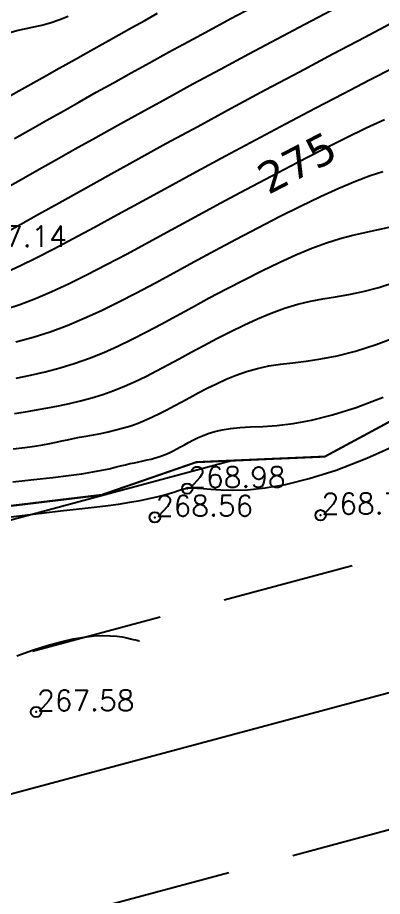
# Model space of a CAD drawing. Header units: millimetres. Extents: x 524954 to 526204, y 9523489 to 9524010.
# Drawn here: x 526069.25 to 526086.74, y 9523741.12 to 9523783.27 of the extents above; entities that cross this region are included whole.
import ezdxf
from ezdxf.enums import TextEntityAlignment as Align

# ---------------------------------------------------------------- set-up
doc = ezdxf.new("R2010")
doc.units = ezdxf.units.MM
doc.header["$PDMODE"] = 32
doc.header["$PDSIZE"] = 0.5
doc.linetypes.add('ACAD_ISO12W100', pattern=[21, 12, -3, 0, -3, 0, -3])
for name, color, linetype in [('Bord Fleuve', 4, 'ACAD_ISO12W100'), ('CN_01_00', 3, 'Continuous'), ('CN_02_00', 4, 'Continuous'), ('CN_05_00', 6, 'Continuous'), ('CN_10_00', 1, 'Continuous'), ('Cotation Courbes de niveau', 7, 'Continuous'), ('TopoAlt', 3, 'Continuous'), ('TOPOJIS', 7, 'Continuous')]:
    doc.layers.add(name, color=color, linetype=linetype)
doc.styles.add('Simplex 1.0', font='Simplex.shx', dxfattribs={"width": 0.99, "height": 1})
doc.styles.add('Verdana 1.0', font='verdana.ttf', dxfattribs={"width": 0.99, "height": 1})

# ---------------------------------------------------------------- blocks, each defined once
blk = doc.blocks.new('TCPOINT M')
at = {"color": 0}
blk.add_point((0, 0), dxfattribs=at)
at = {"layer": 'TopoAlt', "style": 'Simplex 1.0', "width": 0.99}
blk.add_attdef('ALT', (0.15, 0.15), '', height=1, dxfattribs=at)

msp = doc.modelspace()

# ---------------------------------------------------------------- hatches: boundary and pattern name
at = {"layer": 'Bord Fleuve', "ltscale": 0.5}
h = msp.add_hatch(dxfattribs=at)
h.set_pattern_fill('ANSI33', color=256, scale=2, angle=330, style=0)
h.paths.add_polyline_path([(526101.715, 9523771.778), (526101.498, 9523728.689), (526067.042, 9523702.1), (526048.223, 9523678.528), (526031.816, 9523676.184), (526027.837, 9523671.249), (526016.46, 9523661.911), (526012.684, 9523655.259), (526010.342, 9523652.337), (526009.349, 9523649.826), (526002.836, 9523644.901), (526001.359, 9523638.704), (525998.552, 9523634.868), (525992.641, 9523630.59), (525971.373, 9523621.771), (525946.333, 9523622.282), (525936.503, 9523619.892), (525930.695, 9523617.923), (525919.699, 9523615.395), (525895.841, 9523612.948), (525885.599, 9523613.628), (525875.196, 9523613.421), (525867.372, 9523614.558), (525859.164, 9523613.749), (525850.68, 9523611.584), (525842.877, 9523609.413), (525834.137, 9523605.724), (525821.783, 9523602.11), (525815.903, 9523600.185), (525796.184, 9523594.113), (525774.026, 9523585.199), (525767.099, 9523581.761), (525763.989, 9523580.32), (525760.33, 9523578.539), (525748.039, 9523572.413), (525744.059, 9523571.766), (525739.195, 9523569.005), (525726.381, 9523563.785), (525719.788, 9523561.814), (525707.248, 9523554.536), (525700.147, 9523552.212), (525692.212, 9523549.16), (525674.921, 9523545.702), (525662.522, 9523542.332), (525644.942, 9523541.016), (525635.899, 9523540.053), (525621.612, 9523536.522), (525609.298, 9523533.789), (525593.484, 9523529.477), (525590.482, 9523529.837), (525587.338, 9523528.188), (525575.413, 9523524.864), (525573.541, 9523524.376), (525537.559, 9523507.804), (525536.053, 9523507.312), (525509.961, 9523500.658), (525472.702, 9523501.018), (525453.195, 9523495.13), (525425.264, 9523493.316), (525409.725, 9523500.229), (525383.624, 9523517.145), (525374.857, 9523528.592), (525397.503, 9523550.219), (525408.728, 9523544.096), (525423.511, 9523536.311), (525445.736, 9523537.578), (525453.966, 9523539.782), (525464.454, 9523546.087), (525473.153, 9523547.827), (525482.046, 9523548.599), (525491.438, 9523548.246), (525499.251, 9523546.152), (525510.455, 9523545.914), (525524.182, 9523548.573), (525533.752, 9523550.446), (525539.312, 9523550.42), (525543.959, 9523554.529), (525548.966, 9523556.567), (525556.157, 9523559.482), (525565.701, 9523562.659), (525575.687, 9523565.927), (525586.045, 9523569.089), (525592.726, 9523570.833), (525599.232, 9523573.013), (525615.849, 9523577.326), (525625.16, 9523582.583), (525628.685, 9523586.517), (525632.523, 9523586.625), (525648.079, 9523583.088), (525655.429, 9523583.638), (525665.347, 9523586.334), (525670.505, 9523587.365), (525674.974, 9523592.31), (525681.363, 9523595.427), (525690.374, 9523596.897), (525696.726, 9523596.667), (525703.112, 9523600.372), (525712.502, 9523603.181), (525720.951, 9523606.622), (525729.973, 9523611.744), (525735.094, 9523612.577), (525741.896, 9523615.967), (525746.088, 9523618.007), (525749.05, 9523619.379), (525756.94, 9523623.296), (525766.831, 9523627.898), (525804.249, 9523638.101), (525817.576, 9523642.025), (525828.432, 9523644.919), (525839.805, 9523649.896), (525846.166, 9523651.166), (525855.839, 9523655.822), (525867.776, 9523655.711), (525877.503, 9523655.632), (525886.144, 9523654.198), (525894.786, 9523653.829), (525911.157, 9523655.506), (525918.652, 9523656.801), (525925.004, 9523658.249), (525933.183, 9523660.832), (525939.613, 9523663.374), (525944.509, 9523665.893), (525950.393, 9523669.022), (525957.623, 9523672.73), (525962.986, 9523676.276), (525970.165, 9523679.965), (525973.599, 9523682.924), (525976.261, 9523684.646), (525980.145, 9523686.246), (525987.591, 9523689.162), (525991.967, 9523692.966), (525998.543, 9523697.851), (526003.542, 9523703.73), (526012.581, 9523711.677), (526026.66, 9523716.709), (526030.85, 9523726.011), (526046.387, 9523740.613), (526052.355, 9523745.599), (526061.927, 9523759.011), (526073.275, 9523760.379), (526077.818, 9523761.95), (526083.981, 9523762.217)])
h.paths.add_polyline_path([(525512.661, 9523516.101), (525534.357, 9523523.257), (525535.319, 9523520.342), (525513.623, 9523513.186)], flags=24)
h.paths.add_polyline_path([(525743.331, 9523593.045), (525764.315, 9523602.078), (525765.529, 9523599.259), (525744.545, 9523590.226)], flags=24)
h.paths.add_polyline_path([(525983.194, 9523662.071), (526001.508, 9523675.73), (526003.343, 9523673.269), (525985.029, 9523659.611)], flags=24)

# ---------------------------------------------------------------- linework, layer by layer
at = {"layer": 'Bord Fleuve', "ltscale": 0.35, "flags": 128}
msp.add_lwpolyline([(525394.064, 9523546.741, 0.1, 0.1, 0), (525403.511, 9523541.057, 0.1, 0.1, 0), (525423.511, 9523536.311, 0.1, 0.1, 0), (525445.736, 9523537.578, 0.1, 0.1, 0), (525453.966, 9523539.782, 0.1, 0.1, 0), (525464.454, 9523546.087, 0.1, 0.1, 0), (525473.153, 9523547.827, 0.1, 0.1, 0), (525482.046, 9523548.599, 0.1, 0.1, 0), (525491.438, 9523548.246, 0.1, 0.1, 0), (525499.251, 9523546.152, 0.1, 0.1, 0), (525510.455, 9523545.914, 0.1, 0.1, 0), (525524.182, 9523548.573, 0.1, 0.1, 0), (525533.752, 9523550.446, 0.1, 0.1, 0), (525539.312, 9523550.42, 0.1, 0.1, 0), (525543.959, 9523554.529, 0.1, 0.1, 0), (525548.966, 9523556.567, 0.1, 0.1, 0), (525556.157, 9523559.482, 0.1, 0.1, 0), (525565.701, 9523562.659, 0.1, 0.1, 0), (525575.687, 9523565.927, 0.1, 0.1, 0), (525586.045, 9523569.089, 0.1, 0.1, 0), (525592.726, 9523570.833, 0.1, 0.1, 0), (525599.232, 9523573.013, 0.1, 0.1, 0), (525615.849, 9523577.326, 0.1, 0.1, 0), (525625.16, 9523582.583, 0.1, 0.1, 0), (525628.685, 9523586.517, 0.1, 0.1, 0), (525632.523, 9523586.625, 0.1, 0.1, 0), (525648.079, 9523583.088, 0.1, 0.1, 0), (525655.429, 9523583.638, 0.1, 0.1, 0), (525665.347, 9523586.334, 0.1, 0.1, 0), (525670.505, 9523587.365, 0.1, 0.1, 0), (525674.974, 9523592.31, 0.1, 0.1, 0), (525674.974, 9523592.31, 0.1, 0.1, 0), (525681.363, 9523595.427, 0.1, 0.1, 0), (525681.363, 9523595.427, 0.1, 0.1, 0), (525690.374, 9523596.897, 0.1, 0.1, 0), (525696.726, 9523596.667, 0.1, 0.1, 0), (525703.112, 9523600.372, 0.1, 0.1, 0), (525712.502, 9523603.181, 0.1, 0.1, 0), (525712.502, 9523603.181, 0.1, 0.1, 0), (525720.951, 9523606.622, 0.1, 0.1, 0), (525729.973, 9523611.744, 0.1, 0.1, 0), (525735.094, 9523612.577, 0.1, 0.1, 0), (525741.896, 9523615.967, 0.1, 0.1, 0), (525746.088, 9523618.007, 0.1, 0.1, 0), (525749.05, 9523619.379, 0.1, 0.1, 0), (525756.94, 9523623.296, 0.1, 0.1, 0), (525766.831, 9523627.898, 0.1, 0.1, 0), (525804.249, 9523638.101, 0.1, 0.1, 0), (525817.576, 9523642.025, 0.1, 0.1, 0), (525828.432, 9523644.919, 0.1, 0.1, 0), (525839.805, 9523649.896, 0.1, 0.1, 0), (525846.166, 9523651.166, 0.1, 0.1, 0), (525855.839, 9523655.822, 0.1, 0.1, 0), (525867.776, 9523655.711, 0.1, 0.1, 0), (525877.503, 9523655.632, 0.1, 0.1, 0), (525886.144, 9523654.198, 0.1, 0.1, 0), (525894.786, 9523653.829, 0.1, 0.1, 0), (525911.157, 9523655.506, 0.1, 0.1, 0), (525918.652, 9523656.801, 0.1, 0.1, 0), (525925.004, 9523658.249, 0.1, 0.1, 0), (525933.183, 9523660.832, 0.1, 0.1, 0), (525939.613, 9523663.374, 0.1, 0.1, 0), (525944.509, 9523665.893, 0.1, 0.1, 0), (525950.393, 9523669.022, 0.1, 0.1, 0), (525957.623, 9523672.73, 0.1, 0.1, 0), (525962.986, 9523676.276, 0.1, 0.1, 0), (525970.165, 9523679.965, 0.1, 0.1, 0), (525970.165, 9523679.965, 0.1, 0.1, 0), (525973.599, 9523682.924, 0.1, 0.1, 0), (525976.261, 9523684.646, 0.1, 0.1, 0), (525980.145, 9523686.246, 0.1, 0.1, 0), (525987.591, 9523689.162, 0.1, 0.1, 0), (525991.967, 9523692.966, 0.1, 0.1, 0), (525998.543, 9523697.851, 0.1, 0.1, 0), (526003.542, 9523703.73, 0.1, 0.1, 0), (526012.581, 9523711.677, 0.1, 0.1, 0), (526026.66, 9523716.709, 0.1, 0.1, 0), (526030.85, 9523726.011, 0.1, 0.1, 0), (526046.387, 9523740.613, 0.1, 0.1, 0), (526052.355, 9523745.599, 0.1, 0.1, 0), (526061.927, 9523759.011, 0.1, 0.1, 0), (526073.275, 9523760.379, 0.1, 0.1, 0), (526077.818, 9523761.95, 0.1, 0.1, 0), (526083.981, 9523762.217, 0.1, 0.1, 0), (526101.715, 9523771.778, 0, 0, 0)], format="xyseb", dxfattribs=at)
at = {"layer": 'CN_01_00', "flags": 128}
for points, elevation in [([(526069.096, 9523777.48), (526069.864, 9523777.911), (526070.643, 9523778.349), (526071.426, 9523778.79), (526072.217, 9523779.236), (526073.022, 9523779.688), (526073.845, 9523780.149), (526074.693, 9523780.621), (526075.572, 9523781.108), (526076.487, 9523781.61), (526077.444, 9523782.132), (526078.444, 9523782.673), (526079.472, 9523783.223), (526080.506, 9523783.773)], 279), ([(526068.872, 9523782.558), (526069.271, 9523782.66), (526069.654, 9523782.742), (526070.032, 9523782.82), (526070.415, 9523782.907), (526070.813, 9523783.019), (526071.233, 9523783.167), (526071.673, 9523783.346)], 281), ([(526068.681, 9523772.964), (526069.396, 9523773.362), (526070.253, 9523773.841), (526071.243, 9523774.394), (526072.358, 9523775.016), (526073.588, 9523775.699), (526074.925, 9523776.438), (526076.359, 9523777.225), (526077.884, 9523778.055), (526079.483, 9523778.92), (526081.123, 9523779.8), (526082.766, 9523780.676), (526084.37, 9523781.529), (526085.897, 9523782.337), (526087.307, 9523783.081)], 277), ([(526069.178, 9523765.974), (526069.865, 9523766.116), (526070.574, 9523766.281), (526071.292, 9523766.472), (526072.003, 9523766.69), (526072.698, 9523766.938), (526073.38, 9523767.215), (526074.058, 9523767.518), (526074.738, 9523767.848), (526075.428, 9523768.201), (526076.136, 9523768.576), (526076.869, 9523768.973), (526077.635, 9523769.39), (526078.438, 9523769.823), (526079.268, 9523770.263), (526080.111, 9523770.701), (526080.955, 9523771.125), (526081.786, 9523771.525), (526082.591, 9523771.891), (526083.357, 9523772.211), (526084.069, 9523772.476), (526084.721, 9523772.679), (526085.327, 9523772.835), (526085.906, 9523772.964), (526086.479, 9523773.086), (526087.065, 9523773.219)], 273), ([(526069.032, 9523762.583), (526069.593, 9523762.653), (526070.064, 9523762.72), (526070.461, 9523762.785), (526070.8, 9523762.847), (526071.099, 9523762.908), (526071.374, 9523762.967), (526071.642, 9523763.025), (526071.92, 9523763.083), (526072.22, 9523763.141), (526072.543, 9523763.2), (526072.882, 9523763.263), (526073.235, 9523763.332), (526073.595, 9523763.408), (526073.96, 9523763.494), (526074.323, 9523763.59), (526074.681, 9523763.7), (526075.03, 9523763.825), (526075.373, 9523763.964), (526075.713, 9523764.116), (526076.055, 9523764.282), (526076.402, 9523764.459), (526076.757, 9523764.648), (526077.126, 9523764.847), (526077.511, 9523765.057), (526077.915, 9523765.274), (526078.34, 9523765.495), (526078.784, 9523765.714), (526079.248, 9523765.924), (526079.731, 9523766.12), (526080.233, 9523766.296), (526080.754, 9523766.446), (526081.294, 9523766.565), (526081.855, 9523766.651), (526082.449, 9523766.721), (526083.091, 9523766.797), (526083.797, 9523766.9), (526084.581, 9523767.051), (526085.457, 9523767.273), (526086.442, 9523767.586), (526087.55, 9523768.012)], 271), ([(526068.936, 9523759.33), (526069.728, 9523759.43), (526070.52, 9523759.522), (526071.3, 9523759.609), (526072.058, 9523759.693), (526072.782, 9523759.775), (526073.46, 9523759.857), (526074.081, 9523759.941), (526074.636, 9523760.028), (526075.126, 9523760.117), (526075.555, 9523760.206), (526075.927, 9523760.292), (526076.245, 9523760.373), (526076.513, 9523760.448), (526076.735, 9523760.515), (526076.914, 9523760.571), (526077.055, 9523760.616), (526077.161, 9523760.649), (526077.239, 9523760.674), (526077.292, 9523760.69), (526077.326, 9523760.701), (526077.345, 9523760.706), (526077.354, 9523760.709), (526077.358, 9523760.71), (526077.362, 9523760.712), (526077.365, 9523760.713), (526077.369, 9523760.715), (526077.372, 9523760.716), (526077.375, 9523760.718), (526077.379, 9523760.72), (526077.382, 9523760.722), (526077.386, 9523760.724), (526077.392, 9523760.726), (526077.412, 9523760.727), (526077.457, 9523760.726), (526077.54, 9523760.722), (526077.676, 9523760.714), (526077.875, 9523760.7), (526078.152, 9523760.681), (526078.519, 9523760.654), (526078.989, 9523760.623), (526079.571, 9523760.607), (526080.276, 9523760.63), (526081.114, 9523760.714), (526082.096, 9523760.884), (526083.231, 9523761.162), (526084.529, 9523761.572), (526086, 9523762.137), (526087.643, 9523762.87)], 269)]:
    msp.add_lwpolyline(points, dxfattribs=dict(at, elevation=elevation))
at = {"layer": 'CN_02_00', "flags": 128}
for points, elevation in [([(526068.874, 9523775.201), (526069.534, 9523775.573), (526070.278, 9523775.994), (526071.106, 9523776.46), (526072.013, 9523776.97), (526072.998, 9523777.522), (526074.057, 9523778.112), (526075.188, 9523778.738), (526076.388, 9523779.397), (526077.654, 9523780.087), (526078.979, 9523780.803), (526080.336, 9523781.531), (526081.696, 9523782.256), (526083.028, 9523782.962), (526084.303, 9523783.634)], 278), ([(526068.737, 9523771.081), (526069.392, 9523771.379), (526070.142, 9523771.745), (526070.985, 9523772.177), (526071.918, 9523772.671), (526072.938, 9523773.221), (526074.041, 9523773.823), (526075.225, 9523774.472), (526076.487, 9523775.162), (526077.821, 9523775.889), (526079.222, 9523776.645), (526080.659, 9523777.416), (526082.102, 9523778.183), (526083.516, 9523778.928), (526084.869, 9523779.634), (526086.128, 9523780.284), (526087.26, 9523780.859)], 276), ([(526069.168, 9523767.716), (526069.99, 9523767.943), (526070.815, 9523768.207), (526071.633, 9523768.51), (526072.448, 9523768.85), (526073.267, 9523769.225), (526074.098, 9523769.633), (526074.949, 9523770.072), (526075.827, 9523770.541), (526076.741, 9523771.036), (526077.697, 9523771.556), (526078.699, 9523772.097), (526079.732, 9523772.648), (526080.775, 9523773.195), (526081.809, 9523773.726), (526082.814, 9523774.228), (526083.77, 9523774.688), (526084.658, 9523775.094), (526085.457, 9523775.431), (526086.154, 9523775.693), (526086.766, 9523775.892)], 274), ([(526069.097, 9523764.28), (526069.423, 9523764.339), (526069.803, 9523764.403), (526070.233, 9523764.475), (526070.704, 9523764.558), (526071.206, 9523764.653), (526071.73, 9523764.762), (526072.267, 9523764.887), (526072.807, 9523765.031), (526073.342, 9523765.195), (526073.864, 9523765.382), (526074.376, 9523765.589), (526074.885, 9523765.817), (526075.396, 9523766.065), (526075.915, 9523766.33), (526076.447, 9523766.612), (526076.997, 9523766.91), (526077.573, 9523767.223), (526078.176, 9523767.549), (526078.804, 9523767.879), (526079.447, 9523768.207), (526080.101, 9523768.524), (526080.759, 9523768.822), (526081.412, 9523769.093), (526082.055, 9523769.329), (526082.682, 9523769.52), (526083.288, 9523769.665), (526083.888, 9523769.778), (526084.499, 9523769.881), (526085.138, 9523769.993), (526085.823, 9523770.135), (526086.571, 9523770.328), (526087.399, 9523770.593)], 272), ([(526069.213, 9523752.661), (526069.962, 9523752.929), (526070.664, 9523753.154), (526071.315, 9523753.336), (526071.908, 9523753.472), (526072.44, 9523753.564), (526072.912, 9523753.616), (526073.328, 9523753.635), (526073.689, 9523753.628), (526074, 9523753.602), (526074.264, 9523753.565), (526074.482, 9523753.523), (526074.658, 9523753.483), (526074.795, 9523753.451), (526074.899, 9523753.427), (526074.973, 9523753.41), (526075.022, 9523753.398), (526075.052, 9523753.391), (526075.068, 9523753.388), (526075.074, 9523753.386), (526075.074, 9523753.386)], 268)]:
    msp.add_lwpolyline(points, dxfattribs=dict(at, elevation=elevation))
at = {"layer": 'CN_05_00', "elevation": 275, "flags": 128}
msp.add_lwpolyline([(526068.667, 9523769.28), (526069.363, 9523769.512), (526070.103, 9523769.793), (526070.887, 9523770.127), (526071.716, 9523770.513), (526072.592, 9523770.948), (526073.518, 9523771.427), (526074.495, 9523771.948), (526075.526, 9523772.506), (526076.614, 9523773.099), (526077.759, 9523773.723), (526078.96, 9523774.371), (526080.196, 9523775.032), (526081.438, 9523775.689), (526082.662, 9523776.327), (526083.841, 9523776.931), (526084.949, 9523777.486), (526085.959, 9523777.976), (526086.844, 9523778.386)], dxfattribs=at)
at = {"layer": 'CN_10_00', "flags": 128}
for points, elevation in [([(526068.765, 9523779.457), (526069.589, 9523779.915), (526070.421, 9523780.379), (526071.24, 9523780.838), (526072.024, 9523781.277), (526072.757, 9523781.689), (526073.444, 9523782.075), (526074.097, 9523782.442), (526074.726, 9523782.794), (526075.344, 9523783.138), (526075.96, 9523783.48)], 280), ([(526069.024, 9523761.008), (526070.032, 9523761.111), (526070.933, 9523761.211), (526071.697, 9523761.306), (526072.332, 9523761.397), (526072.856, 9523761.483), (526073.286, 9523761.563), (526073.639, 9523761.638), (526073.934, 9523761.707), (526074.187, 9523761.77), (526074.417, 9523761.827), (526074.637, 9523761.878), (526074.852, 9523761.925), (526075.06, 9523761.968), (526075.263, 9523762.011), (526075.46, 9523762.054), (526075.652, 9523762.1), (526075.838, 9523762.15), (526076.019, 9523762.205), (526076.196, 9523762.268), (526076.369, 9523762.338), (526076.541, 9523762.416), (526076.713, 9523762.499), (526076.888, 9523762.589), (526077.068, 9523762.684), (526077.254, 9523762.785), (526077.448, 9523762.89), (526077.654, 9523763), (526077.876, 9523763.111), (526078.12, 9523763.22), (526078.394, 9523763.323), (526078.703, 9523763.417), (526079.054, 9523763.498), (526079.453, 9523763.563), (526079.907, 9523763.61), (526080.422, 9523763.637), (526081.01, 9523763.664), (526081.684, 9523763.713), (526082.456, 9523763.807), (526083.338, 9523763.968), (526084.344, 9523764.217), (526085.485, 9523764.579), (526086.775, 9523765.074)], 270)]:
    msp.add_lwpolyline(points, dxfattribs=dict(at, elevation=elevation))

# ---------------------------------------------------------------- block references
at = {"layer": 'TOPOJIS'}
ref = msp.add_blockref('TCPOINT M', (526066.894, 9523772.23, 277.14), dxfattribs=at)
ref.add_attrib('ALT', '277.14', (526066.944, 9523772.28, 277.14), dxfattribs={"layer": 'TopoAlt', "height": 1, "style": 'Simplex 1.0', "width": 0.99})
ref = msp.add_blockref('TCPOINT M', (526077.385, 9523760.681, 268.98), dxfattribs=at)
ref.add_attrib('ALT', '268.98', (526077.435, 9523760.731, 268.98), dxfattribs={"layer": 'TopoAlt', "height": 1, "style": 'Simplex 1.0', "width": 0.99})
ref = msp.add_blockref('TCPOINT M', (526075.831, 9523759.304, 268.56), dxfattribs=at)
ref.add_attrib('ALT', '268.56', (526075.881, 9523759.354, 268.56), dxfattribs={"layer": 'TopoAlt', "height": 1, "style": 'Simplex 1.0', "width": 0.99})
ref = msp.add_blockref('TCPOINT M', (526083.779, 9523759.406, 268.74), dxfattribs=at)
ref.add_attrib('ALT', '268.74', (526083.829, 9523759.456, 268.74), dxfattribs={"layer": 'TopoAlt', "height": 1, "style": 'Simplex 1.0', "width": 0.99})
ref = msp.add_blockref('TCPOINT M', (526070.134, 9523749.969, 267.58), dxfattribs=at)
ref.add_attrib('ALT', '267.58', (526070.184, 9523750.019, 267.58), dxfattribs={"layer": 'TopoAlt', "height": 1, "style": 'Simplex 1.0', "width": 0.99})

# ---------------------------------------------------------------- texts
at = {"layer": 'Cotation Courbes de niveau', "style": 'Verdana 1.0', "width": 0.99}
msp.add_text('275', height=1.5, rotation=27.5386, dxfattribs=at).set_placement((526082.643, 9523776.317, 275), align=Align.MIDDLE_CENTER)

doc.saveas('drawing.dxf')
